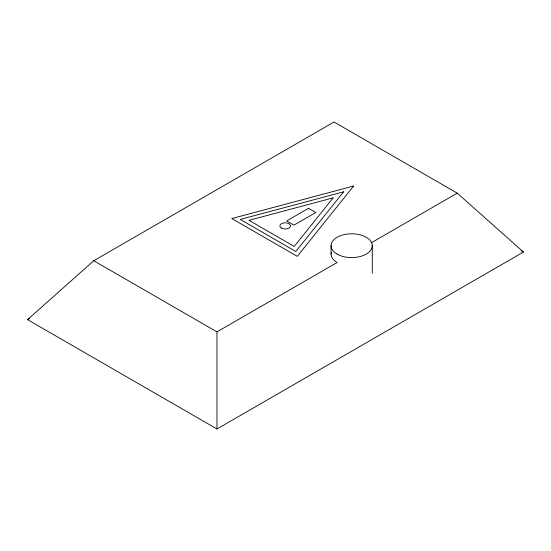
<?xml version="1.0" encoding="UTF-8"?>
<svg xmlns="http://www.w3.org/2000/svg" width="551" height="551" viewBox="0 0 551 551"><rect width="100%" height="100%" fill="white"/><g stroke="black" fill="none" stroke-linecap="round" stroke-linejoin="round"><path stroke-width="0.83" d="M27.55 319.628L93.746 260.74L334.03 122.012L457.254 193.153L523.45 252.041L216.97 428.988L27.55 319.628L29.782 318.34M93.746 260.74L216.97 331.881L337.109 262.517A20.607 11.895 0 0 1 331.247 252.551M371.429 242.702L457.254 193.153M521.218 250.753L523.45 252.041M372.283 245.691L372.283 273.158M331.075 245.691L331.075 254.107M216.97 331.881L216.97 428.988M333.162 197.843L294.241 246.435L249.004 220.317L333.162 197.843M343.604 191.817L295.797 251.49L240.25 219.422L343.604 191.817M353.632 186.024L297.292 256.353L231.826 218.554L353.632 186.024M308.532 208.299L286.678 220.917L293.959 225.125L315.819 212.507L308.532 208.299M337.109 254.107A20.607 11.895 0 0 0 371.581 248.77A20.607 11.895 0 0 0 346.345 234.203A20.607 11.895 0 0 0 337.109 254.107M281.416 228.08A5.352 3.092 0 0 0 290.37 226.695A5.352 3.092 0 0 0 283.813 222.907A5.352 3.092 0 0 0 281.416 228.08"/></g></svg>
